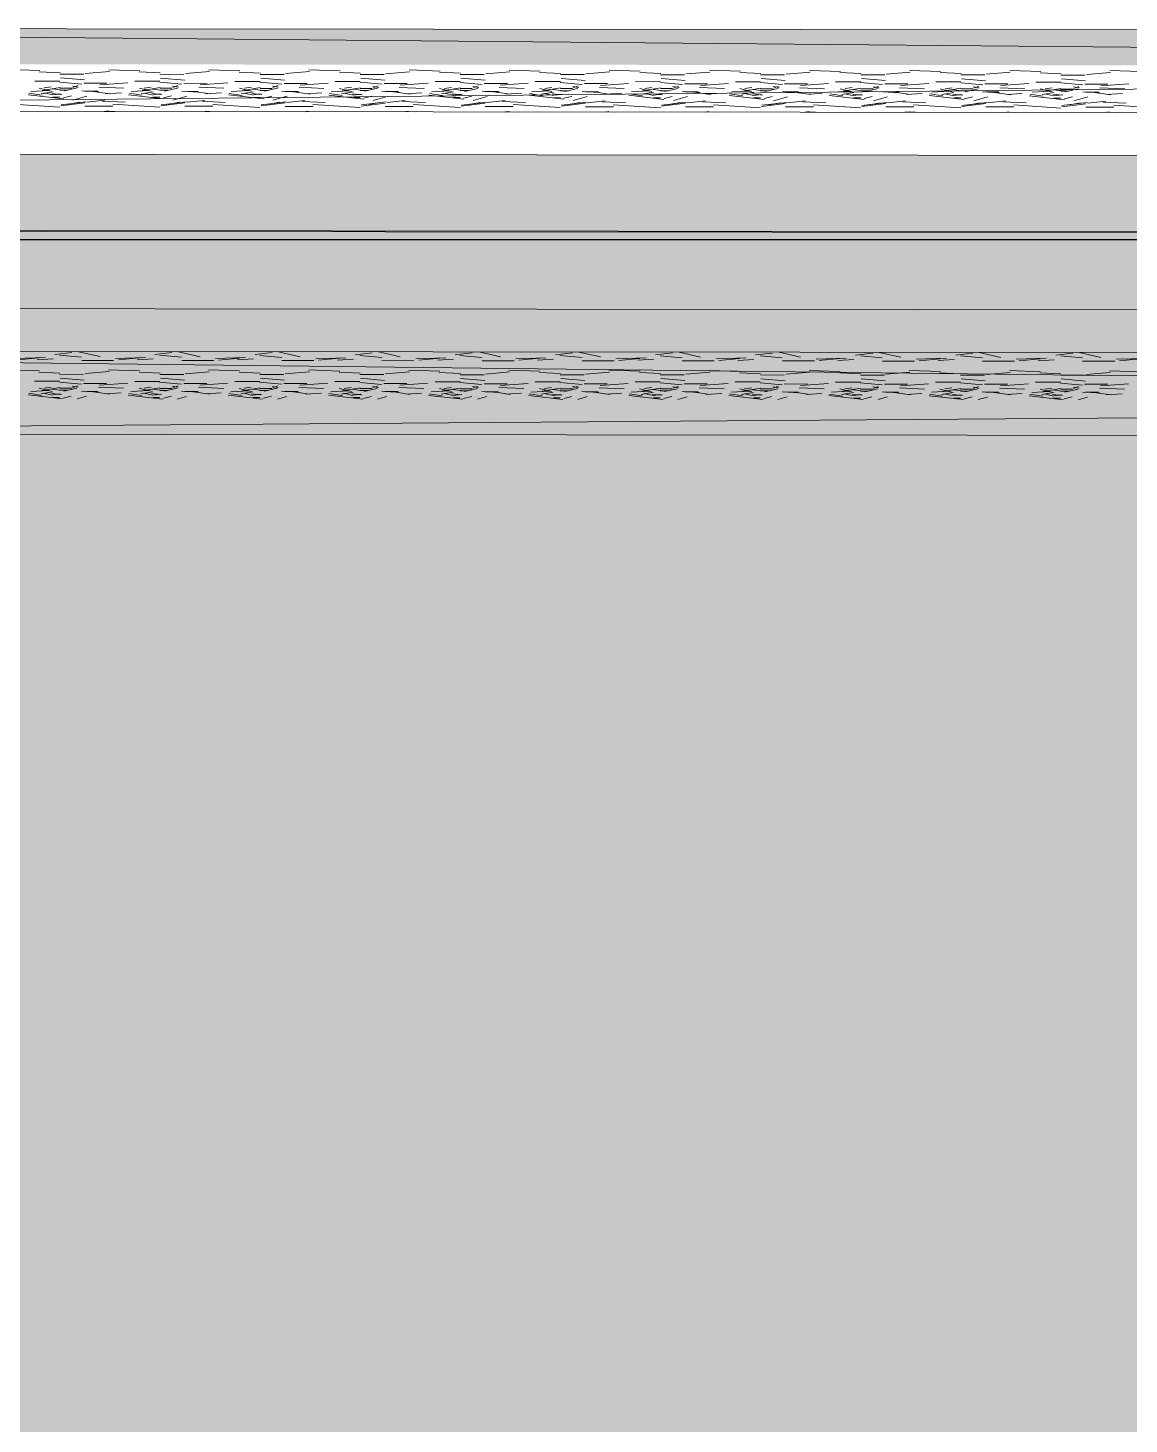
# Model space of a CAD drawing. Header units: inches. Extents: x -957 to 3394, y -3 to 3008.
# Drawn here: x 545.05 to 556.03, y 2172.57 to 2186.51 of the extents above; entities that cross this region are included whole.
import ezdxf

# ---------------------------------------------------------------- set-up
doc = ezdxf.new("R2010")
doc.units = ezdxf.units.IN
doc.header["$MEASUREMENT"] = 0
for name, color, linetype in [('hatches', 7, 'Continuous'), ('PDF_0', 7, 'Continuous'), ('PDF_GROUND', 7, 'Continuous')]:
    doc.layers.add(name, color=color, linetype=linetype)

msp = doc.modelspace()

# ---------------------------------------------------------------- hatches: boundary and pattern name
at = {"layer": 'hatches', "true_color": 0x000000}
h = msp.add_hatch(color=18, dxfattribs=at)
h.dxf.hatch_style = 1
h.paths.add_polyline_path([(423.822, 2184.391), (423.822, 1866.726), (660.591, 1866.726), (660.591, 2184.391)])
h.paths.add_polyline_path([(648.591, 2172.391), (648.591, 1878.726), (435.822, 1878.726), (435.822, 2172.391)], flags=16)
at = {"layer": 'PDF_0', "transparency": 33554559}
for points in [[(578.402, 2186.114), (534.431, 2186.151), (534.432, 2186.485), (534.432, 2186.49), (534.434, 2186.494), (534.438, 2186.498), (534.442, 2186.5), (534.447, 2186.501), (534.64, 2186.5), (534.644, 2186.501), (534.647, 2186.503), (534.649, 2186.505), (578.403, 2186.468)], [(534.428, 2182.477), (534.428, 2182.811), (578.4, 2182.773), (578.399, 2182.419), (534.646, 2182.457), (534.643, 2182.459), (534.64, 2182.461), (534.636, 2182.461), (534.444, 2182.462), (534.439, 2182.462), (534.435, 2182.465), (534.431, 2182.468), (534.429, 2182.472)]]:
    msp.add_hatch(color=256, dxfattribs=at).paths.add_polyline_path(points)

# ---------------------------------------------------------------- linework, layer by layer
at = {"layer": 'PDF_0', "lineweight": 0}
for points in [[(578.402, 2185.642), (534.431, 2185.68), (578.402, 2186.114), (534.432, 2186.505), (578.403, 2186.468)], [(544.853, 2186.089), (545.163, 2186.079)], [(545.852, 2186.088), (546.162, 2186.078)], [(545.114, 2185.974), (545.364, 2185.974)], [(545.157, 2186.066), (545.367, 2186.056)], [(545.583, 2185.945), (545.363, 2185.965)], [(545.364, 2186.043), (545.604, 2186.043)], [(545.371, 2186.006), (545.611, 2185.986)], [(545.604, 2185.953), (545.834, 2185.953)], [(545.618, 2186.051), (545.858, 2186.071)], [(545.764, 2185.937), (546.043, 2185.956)], [(546.113, 2185.973), (546.363, 2185.973)], [(546.156, 2186.066), (546.366, 2186.056)], [(546.582, 2185.945), (546.362, 2185.965)], [(546.363, 2186.043), (546.603, 2186.042)], [(546.37, 2186.005), (546.61, 2185.985)], [(546.603, 2185.953), (546.833, 2185.952)], [(546.617, 2186.05), (546.857, 2186.07)], [(546.763, 2185.936), (547.042, 2185.956)], [(546.851, 2186.087), (547.161, 2186.077)], [(547.112, 2185.972), (547.362, 2185.972)], [(547.155, 2186.065), (547.365, 2186.055)], [(547.581, 2185.944), (547.361, 2185.964)], [(547.362, 2186.042), (547.602, 2186.042)], [(547.369, 2186.004), (547.609, 2185.984)], [(547.602, 2185.952), (547.832, 2185.952)], [(547.616, 2186.049), (547.856, 2186.069)], [(547.762, 2185.935), (548.041, 2185.955)], [(547.85, 2186.087), (548.16, 2186.076)], [(548.111, 2185.971), (548.361, 2185.971)], [(548.154, 2186.064), (548.364, 2186.054)], [(548.58, 2185.943), (548.36, 2185.963)], [(548.361, 2186.041), (548.601, 2186.041)], [(548.368, 2186.004), (548.608, 2185.983)], [(548.601, 2185.951), (548.831, 2185.951)], [(548.615, 2186.048), (548.855, 2186.068)], [(548.761, 2185.934), (549.04, 2185.954)], [(548.849, 2186.086), (549.159, 2186.075)], [(549.11, 2185.97), (549.36, 2185.97)], [(549.153, 2186.063), (549.363, 2186.053)], [(549.579, 2185.942), (549.359, 2185.962)], [(549.36, 2186.04), (549.6, 2186.04)], [(549.367, 2186.003), (549.607, 2185.983)], [(549.6, 2185.95), (549.83, 2185.95)], [(549.614, 2186.047), (549.854, 2186.067)], [(549.759, 2185.933), (550.039, 2185.953)], [(549.848, 2186.085), (550.158, 2186.074)], [(550.109, 2185.969), (550.359, 2185.969)], [(550.152, 2186.062), (550.362, 2186.052)], [(550.578, 2185.941), (550.358, 2185.961)], [(550.359, 2186.039), (550.599, 2186.039)], [(550.366, 2186.002), (550.606, 2185.982)], [(550.599, 2185.949), (550.829, 2185.949)], [(550.613, 2186.047), (550.853, 2186.066)], [(550.758, 2185.932), (551.038, 2185.952)], [(550.847, 2186.084), (551.157, 2186.074)], [(551.108, 2185.969), (551.358, 2185.968)], [(551.151, 2186.061), (551.361, 2186.051)], [(551.577, 2185.94), (551.357, 2185.96)], [(551.358, 2186.038), (551.598, 2186.038)], [(551.365, 2186.001), (551.605, 2185.981)], [(551.612, 2186.046), (551.852, 2186.065)], [(551.757, 2185.932), (552.037, 2185.951)], [(551.846, 2186.083), (552.156, 2186.073)], [(552.107, 2185.968), (552.357, 2185.968)], [(552.15, 2186.06), (552.36, 2186.05)], [(552.576, 2185.939), (552.356, 2185.959)], [(552.357, 2186.037), (552.597, 2186.037)], [(552.364, 2186), (552.604, 2185.98)], [(552.611, 2186.045), (552.851, 2186.065)], [(552.756, 2185.931), (553.036, 2185.95)], [(552.845, 2186.082), (553.155, 2186.072)], [(553.106, 2185.967), (553.356, 2185.967)], [(553.149, 2186.06), (553.359, 2186.05)], [(553.575, 2185.939), (553.355, 2185.959)], [(553.356, 2186.037), (553.596, 2186.036)], [(553.363, 2185.999), (553.603, 2185.979)], [(553.61, 2186.044), (553.85, 2186.064)], [(553.755, 2185.93), (554.035, 2185.95)], [(553.844, 2186.081), (554.154, 2186.071)], [(554.105, 2185.966), (554.355, 2185.966)], [(554.148, 2186.059), (554.358, 2186.049)], [(554.574, 2185.938), (554.354, 2185.958)], [(554.355, 2186.036), (554.595, 2186.036)], [(554.362, 2185.998), (554.602, 2185.978)], [(554.609, 2186.043), (554.849, 2186.063)], [(554.754, 2185.929), (555.034, 2185.949)], [(554.843, 2186.081), (555.153, 2186.07)], [(555.104, 2185.965), (555.354, 2185.965)], [(555.147, 2186.058), (555.357, 2186.048)], [(555.573, 2185.937), (555.353, 2185.957)], [(555.354, 2186.035), (555.594, 2186.035)], [(555.361, 2185.998), (555.6, 2185.977)], [(555.608, 2186.042), (555.848, 2186.062)], [(555.842, 2186.08), (556.152, 2186.069)], [(545.049, 2185.838), (545.399, 2185.798)], [(545.056, 2185.854), (545.186, 2185.834)], [(545.076, 2185.872), (545.256, 2185.881)], [(545.159, 2185.905), (545.278, 2185.875)], [(545.176, 2185.849), (545.296, 2185.869)], [(545.186, 2185.881), (545.366, 2185.911)], [(545.205, 2185.856), (545.295, 2185.836)], [(545.208, 2185.906), (545.278, 2185.916)], [(545.283, 2185.852), (545.383, 2185.841)], [(545.29, 2185.896), (545.37, 2185.886)], [(545.294, 2185.838), (545.374, 2185.848)], [(545.294, 2185.814), (545.364, 2185.814)], [(545.364, 2185.904), (545.484, 2185.904)], [(545.364, 2185.884), (545.444, 2185.884)], [(545.48, 2185.827), (545.4, 2185.807)], [(545.538, 2185.906), (545.408, 2185.876)], [(545.489, 2185.925), (545.549, 2185.915)], [(545.543, 2185.93), (545.493, 2185.91)], [(545.493, 2185.785), (545.633, 2185.825)], [(545.582, 2185.876), (545.752, 2185.866)], [(545.614, 2185.873), (545.744, 2185.873)], [(545.724, 2185.867), (545.864, 2185.847)], [(545.753, 2185.914), (546.002, 2185.904)], [(545.819, 2185.849), (545.979, 2185.858)], [(546.048, 2185.837), (546.398, 2185.797)], [(546.055, 2185.853), (546.185, 2185.833)], [(546.075, 2185.871), (546.255, 2185.881)], [(546.158, 2185.904), (546.277, 2185.874)], [(546.175, 2185.848), (546.295, 2185.868)], [(546.185, 2185.88), (546.365, 2185.91)], [(546.204, 2185.855), (546.294, 2185.835)], [(546.207, 2185.905), (546.277, 2185.915)], [(546.282, 2185.851), (546.382, 2185.841)], [(546.289, 2185.895), (546.369, 2185.885)], [(546.293, 2185.837), (546.373, 2185.847)], [(546.293, 2185.813), (546.363, 2185.813)], [(546.363, 2185.903), (546.483, 2185.903)], [(546.363, 2185.883), (546.443, 2185.883)], [(546.479, 2185.826), (546.399, 2185.806)], [(546.537, 2185.905), (546.407, 2185.875)], [(546.488, 2185.924), (546.548, 2185.914)], [(546.542, 2185.929), (546.492, 2185.909)], [(546.492, 2185.784), (546.632, 2185.824)], [(546.581, 2185.875), (546.751, 2185.865)], [(546.613, 2185.873), (546.743, 2185.872)], [(546.723, 2185.866), (546.863, 2185.846)], [(546.752, 2185.913), (547.001, 2185.903)], [(546.818, 2185.848), (546.978, 2185.858)], [(547.048, 2185.836), (547.397, 2185.796)], [(547.054, 2185.852), (547.184, 2185.832)], [(547.074, 2185.87), (547.254, 2185.88)], [(547.157, 2185.903), (547.276, 2185.873)], [(547.174, 2185.848), (547.294, 2185.868)], [(547.184, 2185.879), (547.364, 2185.909)], [(547.203, 2185.854), (547.293, 2185.834)], [(547.206, 2185.904), (547.276, 2185.914)], [(547.281, 2185.85), (547.381, 2185.84)], [(547.288, 2185.894), (547.368, 2185.884)], [(547.292, 2185.836), (547.372, 2185.846)], [(547.292, 2185.812), (547.362, 2185.812)], [(547.362, 2185.902), (547.482, 2185.902)], [(547.362, 2185.882), (547.442, 2185.882)], [(547.478, 2185.825), (547.398, 2185.805)], [(547.536, 2185.904), (547.406, 2185.874)], [(547.487, 2185.923), (547.547, 2185.913)], [(547.541, 2185.929), (547.491, 2185.909)], [(547.491, 2185.783), (547.631, 2185.823)], [(547.58, 2185.874), (547.75, 2185.864)], [(547.612, 2185.872), (547.742, 2185.872)], [(547.722, 2185.865), (547.862, 2185.845)], [(547.751, 2185.913), (548, 2185.902)], [(547.817, 2185.847), (547.977, 2185.857)], [(548.047, 2185.835), (548.396, 2185.795)], [(548.053, 2185.851), (548.183, 2185.831)], [(548.073, 2185.869), (548.253, 2185.879)], [(548.155, 2185.902), (548.275, 2185.872)], [(548.173, 2185.847), (548.293, 2185.867)], [(548.183, 2185.878), (548.363, 2185.908)], [(548.202, 2185.854), (548.292, 2185.833)], [(548.205, 2185.903), (548.275, 2185.913)], [(548.28, 2185.849), (548.38, 2185.839)], [(548.287, 2185.894), (548.367, 2185.883)], [(548.291, 2185.835), (548.371, 2185.845)], [(548.291, 2185.811), (548.361, 2185.811)], [(548.361, 2185.901), (548.481, 2185.901)], [(548.361, 2185.881), (548.441, 2185.881)], [(548.477, 2185.824), (548.397, 2185.804)], [(548.535, 2185.903), (548.405, 2185.873)], [(548.486, 2185.923), (548.546, 2185.912)], [(548.54, 2185.928), (548.49, 2185.908)], [(548.49, 2185.782), (548.63, 2185.822)], [(548.579, 2185.874), (548.749, 2185.863)], [(548.611, 2185.871), (548.741, 2185.871)], [(548.721, 2185.864), (548.861, 2185.844)], [(548.75, 2185.912), (548.999, 2185.902)], [(548.816, 2185.846), (548.976, 2185.856)], [(549.045, 2185.835), (549.395, 2185.794)], [(549.052, 2185.85), (549.182, 2185.83)], [(549.072, 2185.868), (549.252, 2185.878)], [(549.154, 2185.902), (549.274, 2185.872)], [(549.172, 2185.846), (549.292, 2185.866)], [(549.182, 2185.878), (549.362, 2185.907)], [(549.201, 2185.853), (549.291, 2185.833)], [(549.204, 2185.902), (549.274, 2185.912)], [(549.279, 2185.848), (549.379, 2185.838)], [(549.286, 2185.893), (549.366, 2185.883)], [(549.29, 2185.834), (549.37, 2185.844)], [(549.29, 2185.81), (549.36, 2185.81)], [(549.36, 2185.9), (549.48, 2185.9)], [(549.36, 2185.88), (549.44, 2185.88)], [(549.476, 2185.823), (549.396, 2185.803)], [(549.534, 2185.902), (549.404, 2185.872)], [(549.485, 2185.922), (549.545, 2185.912)], [(549.539, 2185.927), (549.489, 2185.907)], [(549.489, 2185.782), (549.629, 2185.821)], [(549.578, 2185.873), (549.748, 2185.863)], [(549.61, 2185.87), (549.74, 2185.87)], [(549.72, 2185.864), (549.86, 2185.843)], [(549.749, 2185.911), (549.998, 2185.901)], [(549.815, 2185.845), (549.975, 2185.855)], [(550.044, 2185.834), (550.394, 2185.793)], [(550.051, 2185.85), (550.181, 2185.829)], [(550.071, 2185.867), (550.251, 2185.877)], [(550.153, 2185.901), (550.273, 2185.871)], [(550.171, 2185.845), (550.291, 2185.865)], [(550.181, 2185.877), (550.36, 2185.907)], [(550.2, 2185.852), (550.29, 2185.832)], [(550.203, 2185.902), (550.273, 2185.911)], [(550.278, 2185.847), (550.378, 2185.837)], [(550.285, 2185.892), (550.365, 2185.882)], [(550.289, 2185.833), (550.369, 2185.843)], [(550.289, 2185.81), (550.359, 2185.809)], [(550.359, 2185.899), (550.479, 2185.899)], [(550.359, 2185.879), (550.439, 2185.879)], [(550.475, 2185.822), (550.395, 2185.803)], [(550.533, 2185.901), (550.403, 2185.872)], [(550.484, 2185.921), (550.544, 2185.911)], [(550.538, 2185.926), (550.488, 2185.906)], [(550.488, 2185.781), (550.628, 2185.82)], [(550.577, 2185.872), (550.747, 2185.862)], [(550.609, 2185.869), (550.739, 2185.869)], [(550.719, 2185.863), (550.859, 2185.842)], [(550.748, 2185.91), (550.997, 2185.9)], [(550.814, 2185.844), (550.973, 2185.854)], [(551.043, 2185.833), (551.393, 2185.792)], [(551.05, 2185.849), (551.18, 2185.829)], [(551.07, 2185.866), (551.25, 2185.876)], [(551.152, 2185.9), (551.272, 2185.87)], [(551.17, 2185.844), (551.29, 2185.864)], [(551.18, 2185.876), (551.359, 2185.906)], [(551.199, 2185.851), (551.289, 2185.831)], [(551.202, 2185.901), (551.272, 2185.911)], [(551.277, 2185.846), (551.377, 2185.836)], [(551.284, 2185.891), (551.364, 2185.881)], [(551.288, 2185.833), (551.368, 2185.843)], [(551.358, 2185.899), (551.478, 2185.899)], [(551.358, 2185.879), (551.438, 2185.878)], [(551.474, 2185.822), (551.394, 2185.802)], [(551.532, 2185.9), (551.402, 2185.871)], [(551.483, 2185.92), (551.543, 2185.91)], [(551.537, 2185.925), (551.487, 2185.905)], [(551.487, 2185.78), (551.627, 2185.82)], [(551.576, 2185.871), (551.746, 2185.861)], [(551.598, 2185.948), (551.828, 2185.948)], [(551.608, 2185.868), (551.738, 2185.868)], [(551.718, 2185.862), (551.858, 2185.842)], [(551.747, 2185.909), (551.996, 2185.899)], [(551.813, 2185.843), (551.972, 2185.853)], [(552.042, 2185.832), (552.392, 2185.792)], [(552.049, 2185.848), (552.179, 2185.828)], [(552.069, 2185.866), (552.249, 2185.875)], [(552.151, 2185.899), (552.271, 2185.869)], [(552.169, 2185.843), (552.289, 2185.863)], [(552.179, 2185.875), (552.358, 2185.905)], [(552.198, 2185.85), (552.288, 2185.83)], [(552.201, 2185.9), (552.271, 2185.91)], [(552.276, 2185.846), (552.376, 2185.835)], [(552.283, 2185.89), (552.363, 2185.88)], [(552.287, 2185.832), (552.367, 2185.842)], [(552.357, 2185.898), (552.477, 2185.898)], [(552.357, 2185.878), (552.437, 2185.878)], [(552.473, 2185.821), (552.393, 2185.801)], [(552.531, 2185.9), (552.401, 2185.87)], [(552.482, 2185.919), (552.542, 2185.909)], [(552.536, 2185.924), (552.486, 2185.904)], [(552.486, 2185.779), (552.626, 2185.819)], [(552.575, 2185.87), (552.745, 2185.86)], [(552.597, 2185.947), (552.827, 2185.947)], [(552.607, 2185.867), (552.737, 2185.867)], [(552.717, 2185.861), (552.857, 2185.841)], [(552.746, 2185.908), (552.995, 2185.898)], [(552.812, 2185.843), (552.971, 2185.852)], [(553.041, 2185.831), (553.391, 2185.791)], [(553.048, 2185.847), (553.178, 2185.827)], [(553.068, 2185.865), (553.248, 2185.875)], [(553.15, 2185.898), (553.27, 2185.868)], [(553.168, 2185.842), (553.287, 2185.862)], [(553.178, 2185.874), (553.357, 2185.904)], [(553.197, 2185.849), (553.287, 2185.829)], [(553.2, 2185.899), (553.27, 2185.909)], [(553.275, 2185.845), (553.375, 2185.835)], [(553.282, 2185.889), (553.362, 2185.879)], [(553.286, 2185.831), (553.366, 2185.841)], [(553.356, 2185.897), (553.476, 2185.897)], [(553.356, 2185.877), (553.436, 2185.877)], [(553.472, 2185.82), (553.392, 2185.8)], [(553.53, 2185.899), (553.4, 2185.869)], [(553.481, 2185.918), (553.541, 2185.908)], [(553.535, 2185.923), (553.485, 2185.903)], [(553.485, 2185.778), (553.625, 2185.818)], [(553.574, 2185.869), (553.744, 2185.859)], [(553.596, 2185.947), (553.826, 2185.946)], [(553.606, 2185.867), (553.736, 2185.866)], [(553.716, 2185.86), (553.856, 2185.84)], [(553.745, 2185.908), (553.994, 2185.897)], [(553.811, 2185.842), (553.97, 2185.852)], [(554.04, 2185.83), (554.39, 2185.79)], [(554.047, 2185.846), (554.177, 2185.826)], [(554.067, 2185.864), (554.247, 2185.874)], [(554.149, 2185.897), (554.269, 2185.867)], [(554.167, 2185.842), (554.286, 2185.862)], [(554.177, 2185.873), (554.356, 2185.903)], [(554.196, 2185.848), (554.286, 2185.828)], [(554.199, 2185.898), (554.269, 2185.908)], [(554.274, 2185.844), (554.374, 2185.834)], [(554.281, 2185.888), (554.361, 2185.878)], [(554.285, 2185.83), (554.365, 2185.84)], [(554.355, 2185.896), (554.475, 2185.896)], [(554.355, 2185.876), (554.435, 2185.876)], [(554.471, 2185.819), (554.391, 2185.799)], [(554.529, 2185.898), (554.399, 2185.868)], [(554.48, 2185.917), (554.54, 2185.907)], [(554.534, 2185.923), (554.484, 2185.903)], [(554.484, 2185.777), (554.624, 2185.817)], [(554.573, 2185.868), (554.743, 2185.858)], [(554.595, 2185.946), (554.825, 2185.946)], [(554.605, 2185.866), (554.735, 2185.866)], [(554.715, 2185.859), (554.855, 2185.839)], [(554.744, 2185.907), (554.993, 2185.896)], [(554.81, 2185.841), (554.969, 2185.851)], [(555.039, 2185.829), (555.389, 2185.789)], [(555.046, 2185.845), (555.176, 2185.825)], [(555.066, 2185.863), (555.246, 2185.873)], [(555.148, 2185.896), (555.268, 2185.866)], [(555.166, 2185.841), (555.285, 2185.861)], [(555.176, 2185.872), (555.355, 2185.902)], [(555.195, 2185.848), (555.285, 2185.827)], [(555.198, 2185.897), (555.268, 2185.907)], [(555.273, 2185.843), (555.373, 2185.833)], [(555.28, 2185.888), (555.36, 2185.877)], [(555.284, 2185.829), (555.364, 2185.839)], [(555.354, 2185.895), (555.474, 2185.895)], [(555.354, 2185.875), (555.434, 2185.875)], [(555.47, 2185.818), (555.39, 2185.798)], [(555.528, 2185.897), (555.398, 2185.867)], [(555.479, 2185.917), (555.539, 2185.906)], [(555.533, 2185.922), (555.483, 2185.902)], [(555.483, 2185.776), (555.623, 2185.816)], [(555.572, 2185.867), (555.742, 2185.857)], [(555.594, 2185.945), (555.824, 2185.945)], [(555.604, 2185.865), (555.734, 2185.865)], [(555.714, 2185.858), (555.854, 2185.838)], [(555.742, 2185.906), (555.992, 2185.896)], [(555.753, 2185.928), (556.033, 2185.948)], [(555.809, 2185.84), (555.968, 2185.85)], [(544.893, 2185.744), (545.363, 2185.714)], [(545.374, 2185.728), (545.614, 2185.758)], [(545.376, 2185.739), (545.625, 2185.768)], [(545.449, 2185.745), (545.559, 2185.765)], [(545.614, 2185.724), (545.893, 2185.723)], [(545.632, 2185.763), (545.812, 2185.783)], [(545.785, 2185.773), (546.015, 2185.763)], [(545.807, 2185.67), (545.848, 2185.676)], [(545.816, 2185.674), (545.912, 2185.67)], [(545.892, 2185.743), (546.362, 2185.713)], [(546.373, 2185.727), (546.613, 2185.757)], [(546.374, 2185.738), (546.624, 2185.768)], [(546.448, 2185.744), (546.558, 2185.764)], [(546.613, 2185.723), (546.892, 2185.723)], [(546.631, 2185.763), (546.811, 2185.782)], [(546.784, 2185.773), (547.014, 2185.762)], [(546.806, 2185.669), (546.847, 2185.675)], [(546.815, 2185.673), (546.911, 2185.669)], [(546.891, 2185.742), (547.361, 2185.712)], [(547.372, 2185.726), (547.612, 2185.756)], [(547.374, 2185.737), (547.623, 2185.767)], [(547.447, 2185.743), (547.557, 2185.763)], [(547.612, 2185.722), (547.891, 2185.722)], [(547.63, 2185.762), (547.81, 2185.782)], [(547.783, 2185.772), (548.013, 2185.761)], [(547.805, 2185.668), (547.846, 2185.674)], [(547.814, 2185.672), (547.91, 2185.668)], [(547.89, 2185.742), (548.36, 2185.711)], [(548.371, 2185.725), (548.611, 2185.755)], [(548.373, 2185.736), (548.622, 2185.766)], [(548.446, 2185.742), (548.556, 2185.762)], [(548.611, 2185.721), (548.89, 2185.721)], [(548.629, 2185.761), (548.809, 2185.781)], [(548.782, 2185.771), (549.012, 2185.761)], [(548.804, 2185.667), (548.845, 2185.673)], [(548.813, 2185.671), (548.909, 2185.667)], [(548.889, 2185.741), (549.359, 2185.71)], [(549.37, 2185.724), (549.61, 2185.754)], [(549.372, 2185.735), (549.621, 2185.765)], [(549.445, 2185.741), (549.555, 2185.761)], [(549.61, 2185.72), (549.889, 2185.72)], [(549.628, 2185.76), (549.808, 2185.78)], [(549.781, 2185.77), (550.011, 2185.76)], [(549.803, 2185.666), (549.844, 2185.672)], [(549.812, 2185.67), (549.908, 2185.666)], [(549.888, 2185.74), (550.358, 2185.71)], [(550.369, 2185.724), (550.609, 2185.753)], [(550.371, 2185.734), (550.62, 2185.764)], [(550.444, 2185.741), (550.554, 2185.76)], [(550.609, 2185.719), (550.888, 2185.719)], [(550.627, 2185.759), (550.807, 2185.779)], [(550.78, 2185.769), (551.01, 2185.759)], [(550.802, 2185.666), (550.843, 2185.671)], [(550.887, 2185.739), (551.357, 2185.709)], [(551.288, 2185.809), (551.358, 2185.809)], [(551.368, 2185.723), (551.608, 2185.753)], [(551.37, 2185.734), (551.619, 2185.763)], [(551.443, 2185.74), (551.553, 2185.76)], [(551.608, 2185.719), (551.887, 2185.718)], [(551.626, 2185.758), (551.806, 2185.778)], [(551.779, 2185.768), (552.009, 2185.758)], [(551.801, 2185.665), (551.842, 2185.67)], [(551.886, 2185.738), (552.356, 2185.708)], [(552.287, 2185.808), (552.357, 2185.808)], [(552.367, 2185.722), (552.607, 2185.752)], [(552.369, 2185.733), (552.618, 2185.762)], [(552.442, 2185.739), (552.552, 2185.759)], [(552.607, 2185.718), (552.886, 2185.717)], [(552.625, 2185.757), (552.805, 2185.777)], [(552.778, 2185.767), (553.008, 2185.757)], [(552.885, 2185.737), (553.355, 2185.707)], [(553.286, 2185.807), (553.356, 2185.807)], [(553.366, 2185.721), (553.606, 2185.751)], [(553.368, 2185.732), (553.617, 2185.762)], [(553.441, 2185.738), (553.551, 2185.758)], [(553.606, 2185.717), (553.885, 2185.717)], [(553.624, 2185.757), (553.804, 2185.776)], [(553.777, 2185.767), (554.007, 2185.756)], [(553.884, 2185.736), (554.354, 2185.706)], [(554.285, 2185.806), (554.355, 2185.806)], [(554.365, 2185.72), (554.605, 2185.75)], [(554.366, 2185.731), (554.616, 2185.761)], [(554.44, 2185.737), (554.55, 2185.757)], [(554.605, 2185.716), (554.884, 2185.716)], [(554.623, 2185.756), (554.803, 2185.776)], [(554.776, 2185.766), (555.006, 2185.756)], [(554.883, 2185.736), (555.353, 2185.705)], [(555.284, 2185.805), (555.354, 2185.805)], [(555.364, 2185.719), (555.604, 2185.749)], [(555.365, 2185.73), (555.615, 2185.76)], [(555.439, 2185.736), (555.549, 2185.756)], [(555.604, 2185.715), (555.883, 2185.715)], [(555.622, 2185.755), (555.802, 2185.775)], [(555.775, 2185.765), (556.005, 2185.755)], [(555.882, 2185.735), (556.352, 2185.704)], [(550.811, 2185.669), (550.907, 2185.665)], [(551.81, 2185.669), (551.906, 2185.665)], [(552.8, 2185.664), (552.841, 2185.67)], [(552.809, 2185.668), (552.905, 2185.664)], [(553.799, 2185.663), (553.84, 2185.669)], [(553.808, 2185.667), (553.904, 2185.663)], [(554.798, 2185.662), (554.839, 2185.668)], [(554.807, 2185.666), (554.903, 2185.662)], [(555.797, 2185.661), (555.838, 2185.667)], [(555.806, 2185.665), (555.902, 2185.661)], [(397.222, 2184.599), (661.252, 2184.373)], [(573.744, 2184.448), (539.527, 2184.49)], [(578.4, 2183.245), (534.429, 2183.283), (578.4, 2182.773), (534.428, 2182.457), (578.399, 2182.419)], [(544.921, 2183.206), (545.22, 2183.216)], [(544.949, 2183.191), (545.158, 2183.211)], [(545.137, 2183.192), (545.297, 2183.202)], [(545.314, 2183.246), (545.484, 2183.265)], [(545.361, 2183.238), (545.58, 2183.218)], [(545.549, 2183.273), (545.765, 2183.224)], [(545.582, 2183.186), (545.901, 2183.186)], [(545.92, 2183.205), (546.219, 2183.215)], [(545.948, 2183.19), (546.158, 2183.21)], [(546.136, 2183.191), (546.296, 2183.201)], [(546.313, 2183.245), (546.483, 2183.264)], [(546.36, 2183.237), (546.579, 2183.217)], [(546.548, 2183.272), (546.763, 2183.223)], [(546.581, 2183.185), (546.9, 2183.185)], [(546.919, 2183.204), (547.218, 2183.214)], [(546.947, 2183.189), (547.157, 2183.209)], [(547.135, 2183.19), (547.295, 2183.2)], [(547.312, 2183.244), (547.482, 2183.264)], [(547.359, 2183.236), (547.578, 2183.216)], [(547.547, 2183.271), (547.762, 2183.222)], [(547.58, 2183.185), (547.899, 2183.184)], [(547.918, 2183.203), (548.217, 2183.213)], [(547.946, 2183.189), (548.156, 2183.208)], [(548.134, 2183.189), (548.294, 2183.199)], [(548.311, 2183.243), (548.481, 2183.263)], [(548.358, 2183.236), (548.577, 2183.216)], [(548.546, 2183.271), (548.761, 2183.222)], [(548.579, 2183.184), (548.898, 2183.183)], [(548.917, 2183.203), (549.216, 2183.212)], [(548.945, 2183.188), (549.155, 2183.208)], [(549.133, 2183.188), (549.293, 2183.198)], [(549.31, 2183.242), (549.48, 2183.262)], [(549.357, 2183.235), (549.576, 2183.215)], [(549.545, 2183.27), (549.76, 2183.221)], [(549.578, 2183.183), (549.897, 2183.183)], [(549.915, 2183.202), (550.215, 2183.212)], [(549.944, 2183.187), (550.154, 2183.207)], [(550.132, 2183.188), (550.292, 2183.197)], [(550.309, 2183.241), (550.479, 2183.261)], [(550.355, 2183.234), (550.575, 2183.214)], [(550.544, 2183.269), (550.759, 2183.22)], [(550.577, 2183.182), (550.896, 2183.182)], [(550.914, 2183.201), (551.214, 2183.211)], [(550.943, 2183.186), (551.153, 2183.206)], [(551.131, 2183.187), (551.291, 2183.197)], [(551.308, 2183.24), (551.478, 2183.26)], [(551.354, 2183.233), (551.574, 2183.213)], [(551.543, 2183.268), (551.758, 2183.219)], [(551.576, 2183.181), (551.895, 2183.181)], [(551.913, 2183.2), (552.213, 2183.21)], [(551.942, 2183.185), (552.151, 2183.205)], [(552.13, 2183.186), (552.29, 2183.196)], [(552.307, 2183.24), (552.477, 2183.259)], [(552.353, 2183.232), (552.573, 2183.212)], [(552.542, 2183.267), (552.757, 2183.218)], [(552.575, 2183.18), (552.894, 2183.18)], [(552.912, 2183.199), (553.212, 2183.209)], [(552.941, 2183.184), (553.15, 2183.204)], [(553.129, 2183.185), (553.289, 2183.195)], [(553.306, 2183.239), (553.476, 2183.258)], [(553.353, 2183.232), (553.572, 2183.211)], [(553.541, 2183.266), (553.756, 2183.217)], [(553.574, 2183.179), (553.893, 2183.179)], [(553.911, 2183.198), (554.211, 2183.208)], [(553.94, 2183.183), (554.149, 2183.203)], [(554.128, 2183.184), (554.288, 2183.194)], [(554.305, 2183.238), (554.475, 2183.258)], [(554.352, 2183.231), (554.571, 2183.21)], [(554.54, 2183.265), (554.755, 2183.216)], [(554.573, 2183.179), (554.892, 2183.178)], [(554.91, 2183.197), (555.21, 2183.207)], [(554.939, 2183.183), (555.148, 2183.202)], [(555.127, 2183.183), (555.287, 2183.193)], [(555.304, 2183.237), (555.474, 2183.257)], [(555.351, 2183.23), (555.57, 2183.21)], [(555.539, 2183.265), (555.754, 2183.216)], [(555.571, 2183.178), (555.891, 2183.178)], [(555.909, 2183.197), (556.209, 2183.206)], [(555.938, 2183.182), (556.147, 2183.202)], [(544.85, 2183.092), (545.16, 2183.082)], [(545.155, 2183.069), (545.365, 2183.059)], [(545.362, 2183.047), (545.601, 2183.046)], [(545.616, 2183.054), (545.856, 2183.074)], [(545.849, 2183.091), (546.159, 2183.081)], [(546.154, 2183.069), (546.364, 2183.059)], [(546.361, 2183.046), (546.6, 2183.046)], [(546.615, 2183.053), (546.855, 2183.073)], [(546.848, 2183.09), (547.158, 2183.08)], [(547.153, 2183.068), (547.363, 2183.058)], [(547.36, 2183.045), (547.599, 2183.045)], [(547.614, 2183.052), (547.854, 2183.072)], [(547.847, 2183.09), (548.157, 2183.079)], [(548.152, 2183.067), (548.362, 2183.057)], [(548.359, 2183.044), (548.598, 2183.044)], [(548.613, 2183.051), (548.853, 2183.071)], [(548.846, 2183.089), (549.156, 2183.078)], [(549.151, 2183.066), (549.361, 2183.056)], [(549.358, 2183.043), (549.597, 2183.043)], [(549.612, 2183.05), (549.852, 2183.07)], [(549.845, 2183.088), (550.155, 2183.078)], [(550.15, 2183.065), (550.36, 2183.055)], [(550.357, 2183.042), (550.596, 2183.042)], [(550.611, 2183.05), (550.851, 2183.069)], [(550.844, 2183.087), (551.154, 2183.077)], [(551.149, 2183.064), (551.359, 2183.054)], [(551.356, 2183.041), (551.595, 2183.041)], [(551.61, 2183.049), (551.85, 2183.069)], [(551.843, 2183.086), (552.153, 2183.076)], [(552.148, 2183.063), (552.357, 2183.053)], [(552.355, 2183.041), (552.594, 2183.04)], [(552.609, 2183.048), (552.849, 2183.068)], [(552.842, 2183.085), (553.152, 2183.075)], [(553.147, 2183.063), (553.356, 2183.053)], [(553.354, 2183.04), (553.593, 2183.04)], [(553.608, 2183.047), (553.848, 2183.067)], [(553.841, 2183.084), (554.151, 2183.074)], [(554.146, 2183.062), (554.355, 2183.052)], [(554.353, 2183.039), (554.592, 2183.039)], [(554.607, 2183.046), (554.847, 2183.066)], [(554.84, 2183.084), (555.15, 2183.073)], [(555.145, 2183.061), (555.354, 2183.051)], [(555.352, 2183.038), (555.591, 2183.038)], [(555.606, 2183.045), (555.846, 2183.065)], [(555.839, 2183.083), (556.149, 2183.072)], [(545.073, 2182.875), (545.253, 2182.885)], [(545.112, 2182.977), (545.362, 2182.977)], [(545.156, 2182.908), (545.276, 2182.878)], [(545.183, 2182.884), (545.363, 2182.914)], [(545.206, 2182.909), (545.276, 2182.919)], [(545.287, 2182.899), (545.367, 2182.889)], [(545.58, 2182.948), (545.36, 2182.969)], [(545.362, 2182.907), (545.482, 2182.907)], [(545.362, 2182.887), (545.441, 2182.887)], [(545.368, 2183.009), (545.608, 2182.989)], [(545.535, 2182.909), (545.405, 2182.879)], [(545.486, 2182.928), (545.546, 2182.918)], [(545.541, 2182.933), (545.491, 2182.913)], [(545.601, 2182.956), (545.831, 2182.956)], [(545.75, 2182.917), (546, 2182.907)], [(545.761, 2182.94), (546.041, 2182.959)], [(546.072, 2182.874), (546.252, 2182.884)], [(546.111, 2182.976), (546.361, 2182.976)], [(546.155, 2182.907), (546.275, 2182.877)], [(546.182, 2182.883), (546.362, 2182.913)], [(546.205, 2182.908), (546.274, 2182.918)], [(546.286, 2182.898), (546.366, 2182.888)], [(546.579, 2182.948), (546.359, 2182.968)], [(546.361, 2182.906), (546.48, 2182.906)], [(546.361, 2182.886), (546.44, 2182.886)], [(546.367, 2183.008), (546.607, 2182.988)], [(546.534, 2182.908), (546.404, 2182.878)], [(546.485, 2182.927), (546.545, 2182.917)], [(546.54, 2182.932), (546.49, 2182.912)], [(546.6, 2182.956), (546.83, 2182.955)], [(546.749, 2182.917), (546.999, 2182.906)], [(546.76, 2182.939), (547.04, 2182.959)], [(547.071, 2182.873), (547.251, 2182.883)], [(547.11, 2182.975), (547.36, 2182.975)], [(547.154, 2182.906), (547.274, 2182.876)], [(547.181, 2182.882), (547.361, 2182.912)], [(547.203, 2182.907), (547.273, 2182.917)], [(547.285, 2182.897), (547.365, 2182.887)], [(547.578, 2182.947), (547.358, 2182.967)], [(547.36, 2182.905), (547.479, 2182.905)], [(547.36, 2182.885), (547.439, 2182.885)], [(547.366, 2183.007), (547.606, 2182.987)], [(547.533, 2182.907), (547.403, 2182.877)], [(547.484, 2182.926), (547.544, 2182.916)], [(547.539, 2182.932), (547.489, 2182.912)], [(547.599, 2182.955), (547.829, 2182.955)], [(547.748, 2182.916), (547.998, 2182.905)], [(547.759, 2182.938), (548.039, 2182.958)], [(548.07, 2182.872), (548.25, 2182.882)], [(548.109, 2182.974), (548.359, 2182.974)], [(548.153, 2182.905), (548.273, 2182.875)], [(548.18, 2182.881), (548.36, 2182.911)], [(548.202, 2182.906), (548.272, 2182.916)], [(548.284, 2182.897), (548.364, 2182.886)], [(548.577, 2182.946), (548.357, 2182.966)], [(548.359, 2182.904), (548.478, 2182.904)], [(548.359, 2182.884), (548.438, 2182.884)], [(548.365, 2183.007), (548.605, 2182.986)], [(548.532, 2182.906), (548.402, 2182.876)], [(548.483, 2182.926), (548.543, 2182.915)], [(548.538, 2182.931), (548.487, 2182.911)], [(548.598, 2182.954), (548.828, 2182.954)], [(548.747, 2182.915), (548.997, 2182.905)], [(548.758, 2182.937), (549.038, 2182.957)], [(549.108, 2182.973), (549.358, 2182.973)], [(549.152, 2182.905), (549.272, 2182.875)], [(549.179, 2182.881), (549.359, 2182.91)], [(549.201, 2182.905), (549.271, 2182.915)], [(549.283, 2182.896), (549.363, 2182.886)], [(549.576, 2182.945), (549.356, 2182.965)], [(549.358, 2182.903), (549.477, 2182.903)], [(549.358, 2182.883), (549.437, 2182.883)], [(549.364, 2183.006), (549.604, 2182.986)], [(549.531, 2182.905), (549.401, 2182.875)], [(549.482, 2182.925), (549.542, 2182.915)], [(549.536, 2182.93), (549.486, 2182.91)], [(549.597, 2182.953), (549.827, 2182.953)], [(549.746, 2182.914), (549.996, 2182.904)], [(549.757, 2182.936), (550.037, 2182.956)], [(550.107, 2182.973), (550.357, 2182.972)], [(550.151, 2182.904), (550.271, 2182.874)], [(550.178, 2182.88), (550.358, 2182.909)], [(550.2, 2182.905), (550.27, 2182.915)], [(550.282, 2182.895), (550.362, 2182.885)], [(550.575, 2182.944), (550.355, 2182.964)], [(550.357, 2182.903), (550.476, 2182.902)], [(550.357, 2182.882), (550.436, 2182.882)], [(550.363, 2183.005), (550.603, 2182.985)], [(550.53, 2182.904), (550.4, 2182.875)], [(550.481, 2182.924), (550.541, 2182.914)], [(550.535, 2182.929), (550.485, 2182.909)], [(550.596, 2182.952), (550.826, 2182.952)], [(550.745, 2182.913), (550.995, 2182.903)], [(550.756, 2182.935), (551.036, 2182.955)], [(551.106, 2182.972), (551.356, 2182.971)], [(551.15, 2182.903), (551.27, 2182.873)], [(551.177, 2182.879), (551.357, 2182.909)], [(551.199, 2182.904), (551.269, 2182.914)], [(551.281, 2182.894), (551.361, 2182.884)], [(551.574, 2182.943), (551.354, 2182.963)], [(551.355, 2182.902), (551.475, 2182.902)], [(551.362, 2183.004), (551.602, 2182.984)], [(551.529, 2182.903), (551.399, 2182.874)], [(551.48, 2182.923), (551.54, 2182.913)], [(551.534, 2182.928), (551.484, 2182.908)], [(551.595, 2182.951), (551.825, 2182.951)], [(551.744, 2182.912), (551.994, 2182.902)], [(551.755, 2182.935), (552.035, 2182.954)], [(552.105, 2182.971), (552.354, 2182.971)], [(552.149, 2182.902), (552.269, 2182.872)], [(552.176, 2182.878), (552.356, 2182.908)], [(552.198, 2182.903), (552.268, 2182.913)], [(552.28, 2182.893), (552.36, 2182.883)], [(552.573, 2182.942), (552.353, 2182.963)], [(552.354, 2182.901), (552.474, 2182.901)], [(552.361, 2183.003), (552.601, 2182.983)], [(552.528, 2182.903), (552.398, 2182.873)], [(552.479, 2182.922), (552.539, 2182.912)], [(552.533, 2182.927), (552.483, 2182.907)], [(552.594, 2182.951), (552.824, 2182.95)], [(552.743, 2182.911), (552.993, 2182.901)], [(552.754, 2182.934), (553.034, 2182.954)], [(553.104, 2182.97), (553.353, 2182.97)], [(553.148, 2182.901), (553.268, 2182.871)], [(553.175, 2182.877), (553.355, 2182.907)], [(553.197, 2182.902), (553.267, 2182.912)], [(553.279, 2182.892), (553.359, 2182.882)], [(553.572, 2182.942), (553.352, 2182.962)], [(553.353, 2182.9), (553.473, 2182.9)], [(553.36, 2183.002), (553.6, 2182.982)], [(553.527, 2182.902), (553.397, 2182.872)], [(553.478, 2182.921), (553.538, 2182.911)], [(553.532, 2182.926), (553.483, 2182.906)], [(553.593, 2182.95), (553.823, 2182.949)], [(553.742, 2182.911), (553.992, 2182.9)], [(553.753, 2182.933), (554.032, 2182.953)], [(554.103, 2182.969), (554.353, 2182.969)], [(554.147, 2182.9), (554.267, 2182.87)], [(554.174, 2182.876), (554.354, 2182.906)], [(554.196, 2182.901), (554.266, 2182.911)], [(554.278, 2182.891), (554.358, 2182.881)], [(554.571, 2182.941), (554.351, 2182.961)], [(554.352, 2182.899), (554.472, 2182.899)], [(554.359, 2183.001), (554.599, 2182.981)], [(554.526, 2182.901), (554.396, 2182.871)], [(554.477, 2182.92), (554.537, 2182.91)], [(554.531, 2182.926), (554.482, 2182.906)], [(554.592, 2182.949), (554.822, 2182.949)], [(554.741, 2182.91), (554.991, 2182.899)], [(554.752, 2182.932), (555.031, 2182.952)], [(555.102, 2182.968), (555.352, 2182.968)], [(555.146, 2182.9), (555.266, 2182.87)], [(555.173, 2182.875), (555.353, 2182.905)], [(555.195, 2182.9), (555.265, 2182.91)], [(555.277, 2182.891), (555.357, 2182.88)], [(555.57, 2182.94), (555.35, 2182.96)], [(555.351, 2182.898), (555.471, 2182.898)], [(555.358, 2183.001), (555.598, 2182.98)], [(555.525, 2182.9), (555.395, 2182.87)], [(555.476, 2182.92), (555.536, 2182.91)], [(555.53, 2182.925), (555.48, 2182.905)], [(555.591, 2182.948), (555.821, 2182.948)], [(555.74, 2182.909), (555.99, 2182.899)], [(555.751, 2182.931), (556.03, 2182.951)], [(545.047, 2182.841), (545.39, 2182.801)], [(545.053, 2182.857), (545.183, 2182.837)], [(545.173, 2182.852), (545.293, 2182.872)], [(545.202, 2182.859), (545.292, 2182.839)], [(545.28, 2182.855), (545.38, 2182.844)], [(545.292, 2182.841), (545.372, 2182.851)], [(545.292, 2182.817), (545.362, 2182.817)], [(545.478, 2182.83), (545.398, 2182.81)], [(545.537, 2182.801), (545.63, 2182.828)], [(545.579, 2182.879), (545.749, 2182.869)], [(545.611, 2182.877), (545.741, 2182.876)], [(545.722, 2182.87), (545.861, 2182.85)], [(545.816, 2182.852), (545.976, 2182.862)], [(546.046, 2182.84), (546.389, 2182.8)], [(546.052, 2182.856), (546.182, 2182.836)], [(546.172, 2182.851), (546.292, 2182.871)], [(546.201, 2182.858), (546.291, 2182.838)], [(546.279, 2182.854), (546.379, 2182.844)], [(546.291, 2182.84), (546.371, 2182.85)], [(546.291, 2182.816), (546.36, 2182.816)], [(546.477, 2182.829), (546.397, 2182.809)], [(546.536, 2182.8), (546.629, 2182.827)], [(546.578, 2182.878), (546.748, 2182.868)], [(546.61, 2182.876), (546.74, 2182.876)], [(546.721, 2182.869), (546.86, 2182.849)], [(546.815, 2182.851), (546.975, 2182.861)], [(547.045, 2182.839), (547.388, 2182.8)], [(547.051, 2182.855), (547.181, 2182.835)], [(547.171, 2182.851), (547.291, 2182.871)], [(547.2, 2182.857), (547.29, 2182.837)], [(547.278, 2182.853), (547.378, 2182.843)], [(547.29, 2182.839), (547.37, 2182.849)], [(547.29, 2182.815), (547.359, 2182.815)], [(547.476, 2182.828), (547.396, 2182.808)], [(547.535, 2182.8), (547.628, 2182.826)], [(547.577, 2182.877), (547.747, 2182.867)], [(547.609, 2182.875), (547.739, 2182.875)], [(547.72, 2182.868), (547.859, 2182.848)], [(547.814, 2182.85), (547.974, 2182.86)], [(548.044, 2182.838), (548.387, 2182.799)], [(548.05, 2182.854), (548.18, 2182.834)], [(548.17, 2182.85), (548.29, 2182.87)], [(548.199, 2182.857), (548.289, 2182.836)], [(548.277, 2182.852), (548.377, 2182.842)], [(548.289, 2182.838), (548.369, 2182.848)], [(548.289, 2182.814), (548.358, 2182.814)], [(548.475, 2182.827), (548.395, 2182.807)], [(548.534, 2182.799), (548.627, 2182.825)], [(548.576, 2182.876), (548.746, 2182.867)], [(548.608, 2182.874), (548.738, 2182.874)], [(548.719, 2182.867), (548.858, 2182.847)], [(548.813, 2182.849), (548.973, 2182.859)], [(549.043, 2182.837), (549.386, 2182.798)], [(549.049, 2182.853), (549.179, 2182.833)], [(549.069, 2182.871), (549.249, 2182.881)], [(549.169, 2182.849), (549.289, 2182.869)], [(549.198, 2182.856), (549.288, 2182.836)], [(549.276, 2182.851), (549.376, 2182.841)], [(549.288, 2182.837), (549.368, 2182.847)], [(549.288, 2182.813), (549.357, 2182.813)], [(549.474, 2182.826), (549.394, 2182.807)], [(549.533, 2182.798), (549.626, 2182.824)], [(549.575, 2182.876), (549.745, 2182.866)], [(549.607, 2182.873), (549.737, 2182.873)], [(549.718, 2182.867), (549.857, 2182.846)], [(549.812, 2182.848), (549.972, 2182.858)], [(550.042, 2182.837), (550.385, 2182.797)], [(550.048, 2182.853), (550.178, 2182.833)], [(550.068, 2182.87), (550.248, 2182.88)], [(550.168, 2182.848), (550.288, 2182.868)], [(550.197, 2182.855), (550.287, 2182.835)], [(550.275, 2182.85), (550.375, 2182.84)], [(550.287, 2182.837), (550.367, 2182.846)], [(550.287, 2182.813), (550.356, 2182.812)], [(550.473, 2182.825), (550.393, 2182.806)], [(550.532, 2182.797), (550.625, 2182.824)], [(550.574, 2182.875), (550.744, 2182.865)], [(550.606, 2182.872), (550.736, 2182.872)], [(550.717, 2182.866), (550.856, 2182.845)], [(550.811, 2182.848), (550.971, 2182.857)], [(551.041, 2182.836), (551.384, 2182.796)], [(551.047, 2182.852), (551.177, 2182.832)], [(551.067, 2182.87), (551.247, 2182.879)], [(551.167, 2182.847), (551.287, 2182.867)], [(551.196, 2182.854), (551.286, 2182.834)], [(551.274, 2182.849), (551.374, 2182.839)], [(551.286, 2182.836), (551.366, 2182.846)], [(551.286, 2182.812), (551.355, 2182.812)], [(551.355, 2182.882), (551.435, 2182.882)], [(551.471, 2182.825), (551.392, 2182.805)], [(551.531, 2182.796), (551.624, 2182.823)], [(551.573, 2182.874), (551.743, 2182.864)], [(551.605, 2182.871), (551.735, 2182.871)], [(551.716, 2182.865), (551.855, 2182.845)], [(551.81, 2182.847), (551.97, 2182.856)], [(552.04, 2182.835), (552.383, 2182.795)], [(552.046, 2182.851), (552.176, 2182.831)], [(552.066, 2182.869), (552.246, 2182.879)], [(552.166, 2182.846), (552.286, 2182.866)], [(552.195, 2182.853), (552.285, 2182.833)], [(552.273, 2182.849), (552.373, 2182.838)], [(552.285, 2182.835), (552.365, 2182.845)], [(552.285, 2182.811), (552.354, 2182.811)], [(552.354, 2182.881), (552.434, 2182.881)], [(552.47, 2182.824), (552.391, 2182.804)], [(552.53, 2182.795), (552.623, 2182.822)], [(552.572, 2182.873), (552.742, 2182.863)], [(552.604, 2182.871), (552.734, 2182.87)], [(552.714, 2182.864), (552.854, 2182.844)], [(552.809, 2182.846), (552.969, 2182.856)], [(553.039, 2182.834), (553.382, 2182.795)], [(553.045, 2182.85), (553.175, 2182.83)], [(553.065, 2182.868), (553.245, 2182.878)], [(553.165, 2182.845), (553.285, 2182.865)], [(553.194, 2182.852), (553.284, 2182.832)], [(553.272, 2182.848), (553.372, 2182.838)], [(553.283, 2182.81), (553.353, 2182.81)], [(553.284, 2182.834), (553.364, 2182.844)], [(553.353, 2182.88), (553.433, 2182.88)], [(553.469, 2182.823), (553.389, 2182.803)], [(553.529, 2182.794), (553.622, 2182.821)], [(553.571, 2182.872), (553.741, 2182.862)], [(553.603, 2182.87), (553.733, 2182.87)], [(553.713, 2182.863), (553.853, 2182.843)], [(553.808, 2182.845), (553.968, 2182.855)], [(554.038, 2182.833), (554.381, 2182.794)], [(554.044, 2182.849), (554.174, 2182.829)], [(554.064, 2182.867), (554.244, 2182.877)], [(554.164, 2182.845), (554.284, 2182.865)], [(554.193, 2182.851), (554.283, 2182.831)], [(554.271, 2182.847), (554.371, 2182.837)], [(554.282, 2182.809), (554.352, 2182.809)], [(554.283, 2182.833), (554.363, 2182.843)], [(554.352, 2182.879), (554.432, 2182.879)], [(554.468, 2182.822), (554.388, 2182.802)], [(554.528, 2182.794), (554.621, 2182.82)], [(554.57, 2182.871), (554.74, 2182.861)], [(554.602, 2182.869), (554.732, 2182.869)], [(554.712, 2182.862), (554.852, 2182.842)], [(554.807, 2182.844), (554.967, 2182.854)], [(555.037, 2182.832), (555.38, 2182.793)], [(555.043, 2182.848), (555.173, 2182.828)], [(555.063, 2182.866), (555.243, 2182.876)], [(555.163, 2182.844), (555.283, 2182.864)], [(555.192, 2182.851), (555.282, 2182.83)], [(555.27, 2182.846), (555.37, 2182.836)], [(555.281, 2182.808), (555.351, 2182.808)], [(555.282, 2182.832), (555.362, 2182.842)], [(555.351, 2182.878), (555.431, 2182.878)], [(555.467, 2182.821), (555.387, 2182.801)], [(555.527, 2182.793), (555.62, 2182.819)], [(555.569, 2182.87), (555.739, 2182.861)], [(555.601, 2182.868), (555.731, 2182.868)], [(555.711, 2182.861), (555.851, 2182.841)], [(555.806, 2182.843), (555.966, 2182.853)]]:
    msp.add_lwpolyline(points, dxfattribs=at)
msp.add_lwpolyline([(576.792, 2183.674), (576.793, 2185.216), (534.883, 2185.252), (534.881, 2183.71)], close=True, dxfattribs=at)
at = {"layer": 'PDF_0', "lineweight": 0, "transparency": 33554559}
msp.add_solid([(576.793, 2185.216), (534.883, 2185.252), (576.792, 2183.674), (534.881, 2183.71)], dxfattribs=at)
at = {"layer": 'PDF_GROUND', "color": 18, "true_color": 0x000000}
msp.add_lwpolyline([(660.591, 2184.391), (423.822, 2184.391), (423.822, 1866.726), (660.591, 1866.726)], close=True, dxfattribs=at)

doc.saveas('drawing.dxf')
